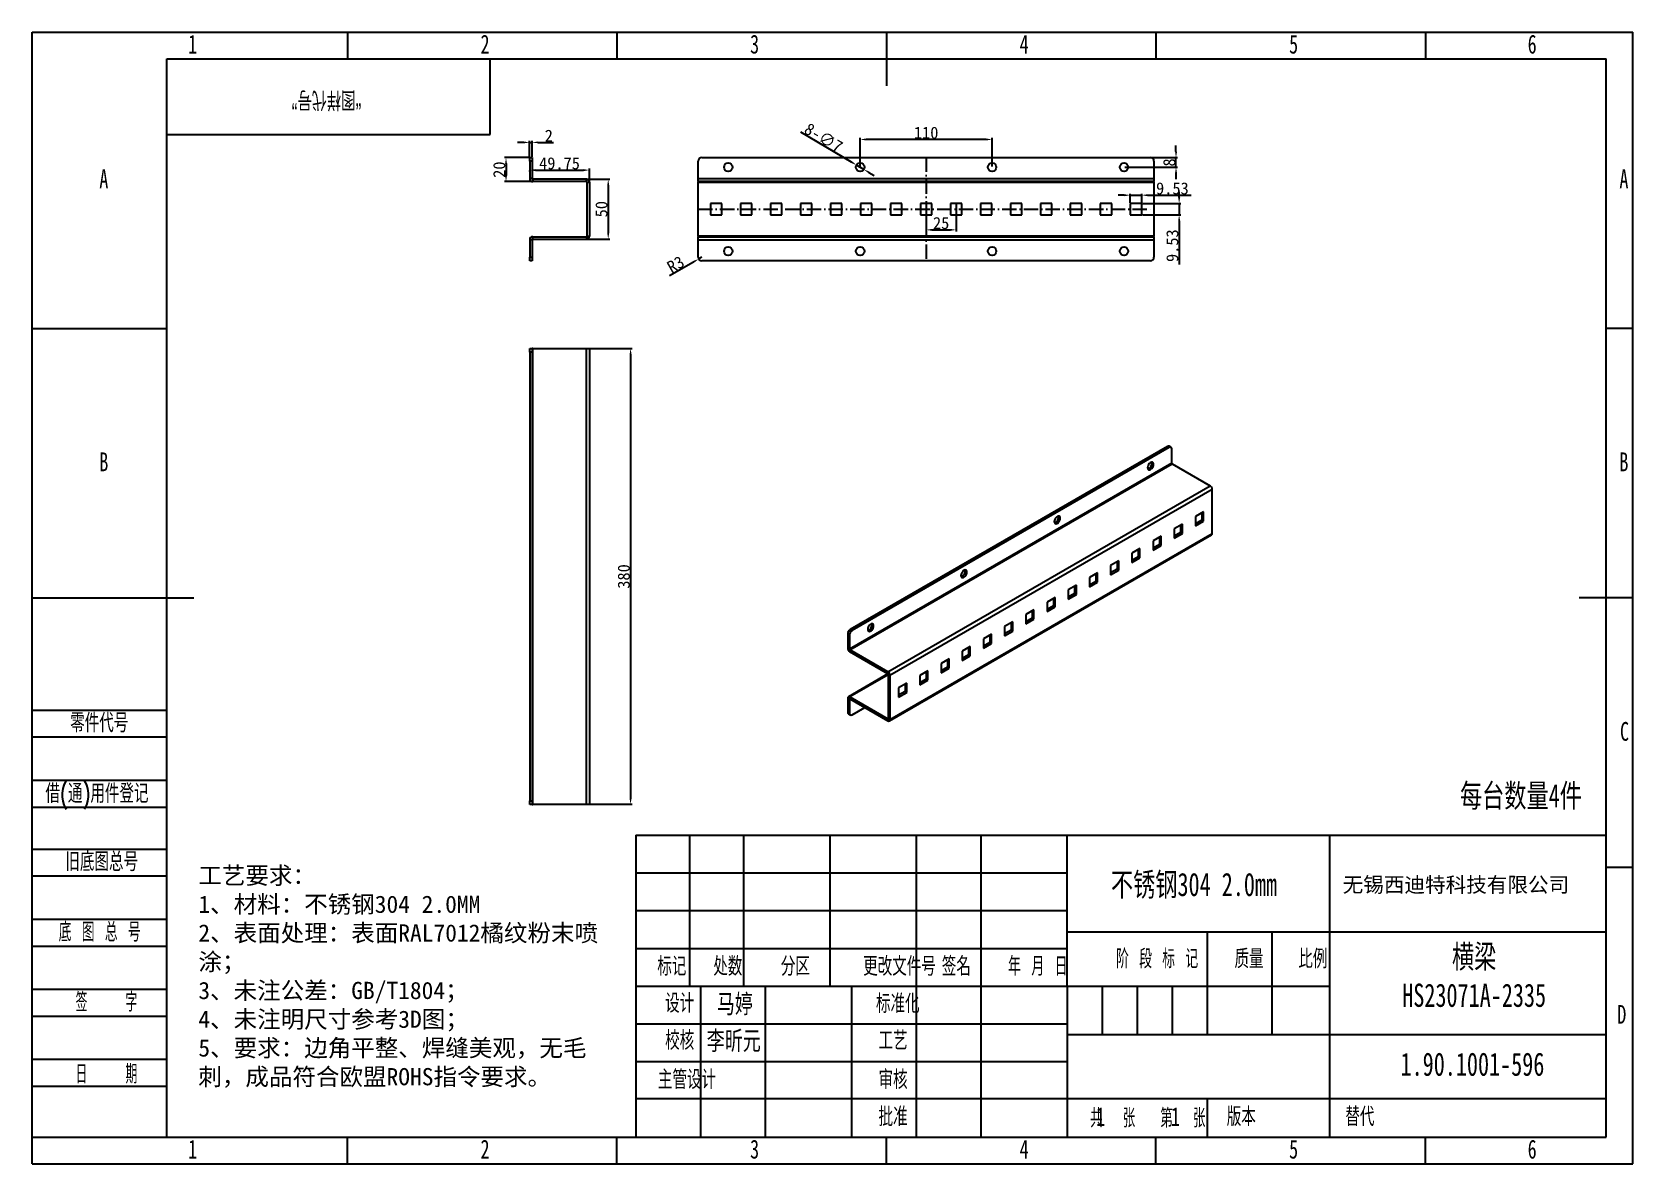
# Model space of a CAD drawing. Header units: millimetres. Extents: x -14348 to 6039, y -1826 to 2921.
# Drawn here: x 1578 to 2913, y -683 to 261 of the extents above; entities that cross this region are included whole.
import ezdxf

# ---------------------------------------------------------------- set-up
doc = ezdxf.new("R2010")
doc.units = ezdxf.units.MM
doc.linetypes.add('ACAD_ISO10W100', pattern=[18, 12, -3, 0, -3])
doc.layers.add('图框', color=7, linetype='Continuous')
doc.layers.add('标注', color=3, linetype='Continuous')
doc.layers.add('文字层', color=3, linetype='Continuous', lineweight=25)
doc.layers.add('粗实线层', color=7, linetype='Continuous', lineweight=25)
doc.styles.add('SLDTEXTSTYLE0', font='TXT', dxfattribs={"width": 0.7, "bigfont": 'bigfont'})
doc.styles.add('SLDTEXTSTYLE1', font='TXT', dxfattribs={"width": 0.6, "bigfont": 'bigfont'})
doc.styles.add('SLDTEXTSTYLE2', font='TXT', dxfattribs={"width": 0.614286, "bigfont": 'bigfont'})
doc.styles.add('SLDTEXTSTYLE3', font='TXT', dxfattribs={"width": 0.62, "bigfont": 'bigfont'})
doc.styles.add('SLDTEXTSTYLE4', font='TXT', dxfattribs={"width": 0.566667, "bigfont": 'bigfont'})
doc.styles.add('SLDTEXTSTYLE5', font='TXT', dxfattribs={"width": 0.7})
doc.dimstyles.new('ISO-25', dxfattribs={"dimtxt": 10, "dimasz": 5, "dimexe": 1.25, "dimexo": 0.625, "dimtad": 1, "dimdsep": 46, "dimtxsty": 'Standard', "dimcen": 2.5, "dimadec": 0, "dimazin": 0, "dimtfac": 1, "dimtmove": 0, "dimatfit": 3, "dimfxl": 1, "dimarcsym": 0})

# ---------------------------------------------------------------- blocks, each defined once
blk = doc.blocks.new('*D156')
at = {"layer": 'Defpoints', "color": 0, "transparency": 16777216}
for p in [(1995.1, 168.8), (1993.1, 156.1), (1995.1, 156.1)]:
    blk.add_point(p, dxfattribs=at)
at = {"layer": '标注', "color": 0, "lineweight": -2, "transparency": 16777216}
for p, q in [((1988.1, 168.8), (1983.1, 168.8)), ((1993.1, 156.8), (1993.1, 170)), ((1993.1, 168.8), (1995.1, 168.8)), ((1995.1, 156.8), (1995.1, 170)), ((2000.1, 168.8), (2013, 168.8))]:
    blk.add_line(p, q, dxfattribs=at)
at = {"layer": '标注', "color": 0, "transparency": 16777216}
for points in [[(1988.1, 169.6), (1988.1, 168), (1993.1, 168.8)], [(2000.1, 169.6), (2000.1, 168), (1995.1, 168.8)]]:
    blk.add_solid(points, dxfattribs=at)
at = {"layer": '标注', "color": 0, "transparency": 16777216, "insert": (2009.1, 174.4), "char_height": 10, "attachment_point": 5}
blk.add_mtext('2', dxfattribs=at)
blk = doc.blocks.new('*D157')
at = {"layer": 'Defpoints', "color": 0, "transparency": 16777216}
for p in [(1994.1, 156.1), (1973.4, 136.1), (1995.6, 136.1)]:
    blk.add_point(p, dxfattribs=at)
at = {"layer": '标注', "color": 0, "lineweight": -2, "transparency": 16777216}
for p, q in [((1993.5, 156.1), (1972.1, 156.1)), ((1973.4, 151.1), (1973.4, 141.1)), ((1995, 136.1), (1972.1, 136.1))]:
    blk.add_line(p, q, dxfattribs=at)
at = {"layer": '标注', "color": 0, "transparency": 16777216}
for points in [[(1972.6, 151.1), (1974.2, 151.1), (1973.4, 156.1)], [(1972.6, 141.1), (1974.2, 141.1), (1973.4, 136.1)]]:
    blk.add_solid(points, dxfattribs=at)
at = {"layer": '标注', "color": 0, "transparency": 16777216, "insert": (1967.8, 146.1), "char_height": 10, "attachment_point": 5, "rotation": 90}
blk.add_mtext('20', dxfattribs=at)
blk = doc.blocks.new('*D158')
at = {"layer": 'Defpoints', "color": 0, "transparency": 16777216}
for p in [(1993.1, 145.9), (2042.9, 145.7), (2042.9, 135.6)]:
    blk.add_point(p, dxfattribs=at)
at = {"layer": '标注', "color": 0, "lineweight": -2, "transparency": 16777216}
for p, q in [((2042.9, 136.3), (2042.9, 146.9)), ((1993.1, 145.3), (1993.1, 144.4)), ((1998.1, 145.7), (2037.9, 145.7))]:
    blk.add_line(p, q, dxfattribs=at)
at = {"layer": '标注', "color": 0, "transparency": 16777216}
for points in [[(1998.1, 146.5), (1998.1, 144.8), (1993.1, 145.7)], [(2037.9, 146.5), (2037.9, 144.8), (2042.9, 145.7)]]:
    blk.add_solid(points, dxfattribs=at)
at = {"layer": '标注', "color": 0, "transparency": 16777216, "insert": (2018, 151.3), "char_height": 10, "attachment_point": 5}
blk.add_mtext('49.75', dxfattribs=at)
blk = doc.blocks.new('*D159')
at = {"layer": 'Defpoints', "color": 0, "transparency": 16777216}
for p in [(2040.4, 138.1), (2040.4, 88.1), (2058.6, 88.1)]:
    blk.add_point(p, dxfattribs=at)
at = {"layer": '标注', "color": 0, "lineweight": -2, "transparency": 16777216}
for p, q in [((2041, 138.1), (2059.9, 138.1)), ((2058.6, 133.1), (2058.6, 93.1)), ((2041, 88.1), (2059.9, 88.1))]:
    blk.add_line(p, q, dxfattribs=at)
at = {"layer": '标注', "color": 0, "transparency": 16777216}
for points in [[(2057.8, 133.1), (2059.4, 133.1), (2058.6, 138.1)], [(2057.8, 93.1), (2059.4, 93.1), (2058.6, 88.1)]]:
    blk.add_solid(points, dxfattribs=at)
at = {"layer": '标注', "color": 0, "transparency": 16777216, "insert": (2053, 113.1), "char_height": 10, "attachment_point": 5, "rotation": 90}
blk.add_mtext('50', dxfattribs=at)
blk = doc.blocks.new('*D160')
at = {"layer": 'Defpoints', "color": 0, "transparency": 16777216}
for p in [(2323.7, 117.9), (2348.7, 117.9), (2348.7, 95.9)]:
    blk.add_point(p, dxfattribs=at)
at = {"layer": '标注', "color": 0, "lineweight": -2, "transparency": 16777216}
for p, q in [((2323.7, 117.3), (2323.7, 94.6)), ((2348.7, 117.3), (2348.7, 94.6)), ((2328.7, 95.9), (2343.7, 95.9))]:
    blk.add_line(p, q, dxfattribs=at)
at = {"layer": '标注', "color": 0, "transparency": 16777216}
for points in [[(2328.7, 96.7), (2328.7, 95), (2323.7, 95.9)], [(2343.7, 96.7), (2343.7, 95), (2348.7, 95.9)]]:
    blk.add_solid(points, dxfattribs=at)
at = {"layer": '标注', "color": 0, "transparency": 16777216, "insert": (2336.2, 101.5), "char_height": 10, "attachment_point": 5}
blk.add_mtext('25', dxfattribs=at)
blk = doc.blocks.new('*D161')
at = {"layer": 'Defpoints', "color": 0, "transparency": 16777216}
for p in [(2503.4, 124.8), (2493.9, 117.9), (2503.4, 117.9)]:
    blk.add_point(p, dxfattribs=at)
at = {"layer": '标注', "color": 0, "lineweight": -2, "transparency": 16777216}
for p, q in [((2488.9, 124.8), (2483.9, 124.8)), ((2493.9, 118.5), (2493.9, 126)), ((2493.9, 124.8), (2503.4, 124.8)), ((2503.4, 118.5), (2503.4, 126)), ((2508.4, 124.8), (2544.7, 124.8))]:
    blk.add_line(p, q, dxfattribs=at)
at = {"layer": '标注', "color": 0, "transparency": 16777216}
for points in [[(2488.9, 125.6), (2488.9, 123.9), (2493.9, 124.8)], [(2508.4, 125.6), (2508.4, 123.9), (2503.4, 124.8)]]:
    blk.add_solid(points, dxfattribs=at)
at = {"layer": '标注', "color": 0, "transparency": 16777216, "insert": (2529, 130.4), "char_height": 10, "attachment_point": 5}
blk.add_mtext('9.53', dxfattribs=at)
blk = doc.blocks.new('*D162')
at = {"layer": 'Defpoints', "color": 0, "transparency": 16777216}
for p in [(2503.4, 117.9), (2503.4, 108.4), (2534.6, 108.4)]:
    blk.add_point(p, dxfattribs=at)
at = {"layer": '标注', "color": 0, "lineweight": -2, "transparency": 16777216}
for p, q in [((2534.6, 122.9), (2534.6, 127.9)), ((2504, 117.9), (2535.9, 117.9)), ((2504, 108.4), (2535.9, 108.4)), ((2534.6, 117.9), (2534.6, 108.4)), ((2534.6, 103.4), (2534.6, 67.1))]:
    blk.add_line(p, q, dxfattribs=at)
at = {"layer": '标注', "color": 0, "transparency": 16777216}
for points in [[(2533.8, 122.9), (2535.5, 122.9), (2534.6, 117.9)], [(2533.8, 103.4), (2535.5, 103.4), (2534.6, 108.4)]]:
    blk.add_solid(points, dxfattribs=at)
at = {"layer": '标注', "color": 0, "transparency": 16777216, "insert": (2529, 82.7), "char_height": 10, "attachment_point": 5, "rotation": 90}
blk.add_mtext('9.53', dxfattribs=at)
blk = doc.blocks.new('*D163')
at = {"layer": 'Defpoints', "color": 0, "transparency": 16777216}
for p in [(2488.7, 156.1), (2488.7, 148.1), (2532, 156.1)]:
    blk.add_point(p, dxfattribs=at)
at = {"layer": '标注', "color": 0, "lineweight": -2, "transparency": 16777216}
for p, q in [((2532, 161.1), (2532, 166.1)), ((2489.3, 156.1), (2533.3, 156.1)), ((2489.3, 148.1), (2533.3, 148.1)), ((2532, 148.1), (2532, 156.1)), ((2532, 143.1), (2532, 138.1))]:
    blk.add_line(p, q, dxfattribs=at)
at = {"layer": '标注', "color": 0, "transparency": 16777216}
for points in [[(2531.2, 161.1), (2532.9, 161.1), (2532, 156.1)], [(2531.2, 143.1), (2532.9, 143.1), (2532, 148.1)]]:
    blk.add_solid(points, dxfattribs=at)
at = {"layer": '标注', "color": 0, "transparency": 16777216, "insert": (2526.4, 152.1), "char_height": 10, "attachment_point": 5, "rotation": 90}
blk.add_mtext('8', dxfattribs=at)
blk = doc.blocks.new('*D164')
at = {"layer": 'Defpoints', "color": 0, "transparency": 16777216}
for p in [(2268.7, 171.2), (2268.7, 148.1), (2378.7, 148.1)]:
    blk.add_point(p, dxfattribs=at)
at = {"layer": '标注', "color": 0, "lineweight": -2, "transparency": 16777216}
for p, q in [((2268.7, 148.8), (2268.7, 172.5)), ((2373.7, 171.2), (2273.7, 171.2)), ((2378.7, 148.8), (2378.7, 172.5))]:
    blk.add_line(p, q, dxfattribs=at)
at = {"layer": '标注', "color": 0, "transparency": 16777216}
for points in [[(2273.7, 172.1), (2273.7, 170.4), (2268.7, 171.2)], [(2373.7, 172.1), (2373.7, 170.4), (2378.7, 171.2)]]:
    blk.add_solid(points, dxfattribs=at)
at = {"layer": '标注', "color": 0, "transparency": 16777216, "insert": (2323.7, 176.8), "char_height": 10, "attachment_point": 5}
blk.add_mtext('110', dxfattribs=at)
blk = doc.blocks.new('*D165')
at = {"layer": 'Defpoints', "color": 0, "transparency": 16777216}
for p in [(2265.6, 149.9), (2271.7, 146.3)]:
    blk.add_point(p, dxfattribs=at)
at = {"layer": '标注', "color": 0, "lineweight": -2, "transparency": 16777216}
for p, q in [((2219, 177.5), (2261.3, 152.5)), ((2271.7, 146.3), (2265.6, 149.9)), ((2276, 143.8), (2280.3, 141.2))]:
    blk.add_line(p, q, dxfattribs=at)
at = {"layer": '标注', "color": 0, "transparency": 16777216}
for points in [[(2261.8, 153.2), (2260.9, 151.7), (2265.6, 149.9)], [(2276.4, 144.5), (2275.5, 143.1), (2271.7, 146.3)]]:
    blk.add_solid(points, dxfattribs=at)
at = {"layer": '标注', "color": 0, "transparency": 16777216, "insert": (2238.2, 172.7), "char_height": 10, "attachment_point": 5, "rotation": 329.3339}
blk.add_mtext('8-∅7', dxfattribs=at)
blk = doc.blocks.new('*D166')
at = {"layer": 'Defpoints', "color": 0, "transparency": 16777216}
for p in [(2134.1, 71.6), (2136.7, 73.1)]:
    blk.add_point(p, dxfattribs=at)
at = {"layer": '标注', "color": 0, "lineweight": -2, "transparency": 16777216}
for p, q in [((2109.8, 57.8), (2129.7, 69.1)), ((2136.7, 73.1), (2134.1, 71.6))]:
    blk.add_line(p, q, dxfattribs=at)
at = {"layer": '标注', "color": 0, "transparency": 16777216}
blk.add_solid([(2129.3, 69.9), (2130.1, 68.4), (2134.1, 71.6)], dxfattribs=at)
at = {"layer": '标注', "color": 0, "transparency": 16777216, "insert": (2114.8, 67.1), "char_height": 10, "attachment_point": 5, "rotation": 29.8106}
blk.add_mtext('R3', dxfattribs=at)
blk = doc.blocks.new('*D167')
at = {"layer": 'Defpoints', "color": 0, "transparency": 16777216}
for p in [(2018, -3.1), (2018, -383.1), (2077.2, -383.1)]:
    blk.add_point(p, dxfattribs=at)
at = {"layer": '标注', "color": 0, "lineweight": -2, "transparency": 16777216}
for p, q in [((2018.6, -3.1), (2078.5, -3.1)), ((2077.2, -8.1), (2077.2, -378.1)), ((2018.6, -383.1), (2078.5, -383.1))]:
    blk.add_line(p, q, dxfattribs=at)
at = {"layer": '标注', "color": 0, "transparency": 16777216}
for points in [[(2076.4, -8.1), (2078.1, -8.1), (2077.2, -3.1)], [(2076.4, -378.1), (2078.1, -378.1), (2077.2, -383.1)]]:
    blk.add_solid(points, dxfattribs=at)
at = {"layer": '标注', "color": 0, "transparency": 16777216, "insert": (2071.6, -193.1), "char_height": 10, "attachment_point": 5, "rotation": 90}
blk.add_mtext('380', dxfattribs=at)

msp = doc.modelspace()

# ---------------------------------------------------------------- linework, layer by layer
at = {"color": 7, "linetype": 'Continuous', "lineweight": 25}
for p, q in [((1993.123, 156.125), (1995.123, 156.125)), ((1993.123, 153.125), (1993.123, 156.125)), ((1993.123, 153.125), (1993.123, 138.625)), ((1995.123, 153.125), (1993.123, 153.125)), ((1995.123, 156.125), (1995.123, 153.125)), ((1995.123, 153.125), (1995.123, 138.625)), ((2133.659, 138.625), (2133.659, 153.125)), ((2136.659, 156.125), (2510.659, 156.125)), ((2513.659, 153.125), (2513.659, 138.625)), ((1995.123, 138.625), (1993.123, 138.625)), ((1995.623, 138.125), (1995.623, 136.125)), ((2040.373, 138.125), (1995.623, 138.125)), ((2040.373, 136.125), (1995.623, 136.125)), ((2040.373, 136.125), (2040.373, 138.125)), ((2040.873, 135.625), (2042.873, 135.625)), ((2040.873, 135.625), (2040.873, 90.625)), ((2042.873, 135.625), (2042.873, 90.625)), ((2133.659, 138.625), (2513.659, 138.625)), ((2133.659, 136.125), (2133.659, 138.625)), ((2513.659, 136.125), (2133.659, 136.125)), ((2133.659, 136.125), (2133.659, 135.625)), ((2133.659, 135.625), (2513.659, 135.625)), ((2133.659, 90.625), (2133.659, 135.625)), ((2513.659, 138.625), (2513.659, 136.125)), ((2513.659, 135.625), (2513.659, 136.125)), ((2513.659, 135.625), (2513.659, 90.625)), ((2153.424, 117.89), (2143.894, 117.89)), ((2143.894, 117.89), (2143.894, 108.36)), ((2143.894, 108.36), (2153.424, 108.36)), ((2153.424, 108.36), (2153.424, 117.89)), ((2178.424, 117.89), (2168.894, 117.89)), ((2168.894, 117.89), (2168.894, 108.36)), ((2168.894, 108.36), (2178.424, 108.36)), ((2178.424, 108.36), (2178.424, 117.89)), ((2203.424, 117.89), (2193.894, 117.89)), ((2193.894, 117.89), (2193.894, 108.36)), ((2193.894, 108.36), (2203.424, 108.36)), ((2203.424, 108.36), (2203.424, 117.89)), ((2228.424, 117.89), (2218.894, 117.89)), ((2218.894, 117.89), (2218.894, 108.36)), ((2218.894, 108.36), (2228.424, 108.36)), ((2228.424, 108.36), (2228.424, 117.89)), ((2253.424, 117.89), (2243.894, 117.89)), ((2243.894, 117.89), (2243.894, 108.36)), ((2243.894, 108.36), (2253.424, 108.36)), ((2253.424, 108.36), (2253.424, 117.89)), ((2278.424, 117.89), (2268.894, 117.89)), ((2268.894, 117.89), (2268.894, 108.36)), ((2268.894, 108.36), (2278.424, 108.36)), ((2278.424, 108.36), (2278.424, 117.89)), ((2303.424, 117.89), (2293.894, 117.89)), ((2293.894, 117.89), (2293.894, 108.36)), ((2293.894, 108.36), (2303.424, 108.36)), ((2303.424, 108.36), (2303.424, 117.89)), ((2328.424, 117.89), (2318.894, 117.89)), ((2318.894, 117.89), (2318.894, 108.36)), ((2318.894, 108.36), (2328.424, 108.36)), ((2328.424, 108.36), (2328.424, 117.89)), ((2353.424, 117.89), (2343.894, 117.89)), ((2343.894, 117.89), (2343.894, 108.36)), ((2343.894, 108.36), (2353.424, 108.36)), ((2353.424, 108.36), (2353.424, 117.89)), ((2378.424, 117.89), (2368.894, 117.89)), ((2368.894, 117.89), (2368.894, 108.36)), ((2368.894, 108.36), (2378.424, 108.36)), ((2378.424, 108.36), (2378.424, 117.89)), ((2403.424, 117.89), (2393.894, 117.89)), ((2393.894, 117.89), (2393.894, 108.36)), ((2393.894, 108.36), (2403.424, 108.36)), ((2403.424, 108.36), (2403.424, 117.89)), ((2428.424, 117.89), (2418.894, 117.89)), ((2418.894, 117.89), (2418.894, 108.36)), ((2418.894, 108.36), (2428.424, 108.36)), ((2428.424, 108.36), (2428.424, 117.89)), ((2453.424, 117.89), (2443.894, 117.89)), ((2443.894, 117.89), (2443.894, 108.36)), ((2443.894, 108.36), (2453.424, 108.36)), ((2453.424, 108.36), (2453.424, 117.89)), ((2478.424, 117.89), (2468.894, 117.89)), ((2468.894, 117.89), (2468.894, 108.36)), ((2468.894, 108.36), (2478.424, 108.36)), ((2478.424, 108.36), (2478.424, 117.89)), ((2503.424, 117.89), (2493.894, 117.89)), ((2493.894, 117.89), (2493.894, 108.36)), ((2493.894, 108.36), (2503.424, 108.36)), ((2503.424, 108.36), (2503.424, 117.89)), ((1995.123, 87.625), (1993.123, 87.625)), ((1993.123, 87.625), (1993.123, 73.125)), ((1995.123, 87.625), (1995.123, 73.125)), ((1995.623, 90.125), (2040.373, 90.125)), ((1995.623, 88.125), (1995.623, 90.125)), ((1995.623, 88.125), (2040.373, 88.125)), ((2040.373, 90.125), (2040.373, 88.125)), ((2040.873, 90.625), (2042.873, 90.625)), ((2133.659, 90.625), (2133.659, 90.125)), ((2513.659, 90.625), (2133.659, 90.625)), ((2133.659, 90.125), (2513.659, 90.125)), ((2133.659, 87.625), (2133.659, 90.125)), ((2133.659, 87.625), (2513.659, 87.625)), ((2133.659, 73.125), (2133.659, 87.625)), ((2513.659, 90.125), (2513.659, 90.625)), ((2513.659, 90.125), (2513.659, 87.625)), ((2513.659, 87.625), (2513.659, 73.125)), ((1993.123, 73.125), (1995.123, 73.125)), ((1993.123, 70.125), (1993.123, 73.125)), ((1995.123, 70.125), (1993.123, 70.125)), ((1995.123, 73.125), (1995.123, 70.125)), ((2510.659, 70.125), (2136.659, 70.125)), ((1993.123, -3.141), (1995.123, -3.141)), ((1993.123, -6.141), (1993.123, -3.141)), ((1995.123, -6.141), (1993.123, -6.141)), ((1993.123, -6.141), (1993.123, -380.141)), ((1995.123, -3.141), (1995.123, -6.141)), ((1995.623, -3.141), (1995.123, -3.141)), ((1995.123, -6.141), (1995.123, -380.141)), ((1995.623, -383.141), (1995.623, -3.141)), ((1995.623, -3.141), (2040.373, -3.141)), ((2040.373, -383.141), (2040.373, -3.141)), ((2040.373, -3.141), (2042.873, -3.141)), ((2042.873, -3.141), (2042.873, -383.141)), ((2524.915, -84.724), (2260.457, -237.392)), ((2526.329, -85.541), (2261.871, -238.209)), ((2526.329, -85.541), (2524.915, -84.724)), ((2527.829, -85.392), (2526.415, -84.576)), ((2528.45, -98.605), (2528.45, -86.766)), ((2528.45, -98.605), (2259.75, -253.723)), ((2260.103, -254.335), (2528.804, -99.218)), ((2528.804, -99.218), (2560.447, -117.485)), ((2291.746, -272.602), (2560.447, -117.485)), ((2562.215, -120.547), (2293.514, -275.664)), ((2562.215, -157.291), (2562.215, -120.547)), ((2554.978, -139.206), (2548.239, -143.096)), ((2548.239, -143.096), (2548.239, -150.878)), ((2553.563, -146.171), (2548.239, -149.245)), ((2553.563, -140.023), (2553.563, -146.171)), ((2553.563, -146.171), (2554.978, -146.988)), ((2554.978, -146.988), (2554.978, -139.206)), ((2292.996, -313.553), (2561.697, -158.436)), ((2293.514, -312.409), (2562.215, -157.291)), ((2519.622, -159.616), (2512.883, -163.507)), ((2519.622, -167.398), (2519.622, -159.616)), ((2537.3, -149.411), (2530.561, -153.301)), ((2530.561, -153.301), (2530.561, -161.083)), ((2535.886, -156.376), (2530.561, -159.45)), ((2530.561, -161.083), (2537.3, -157.193)), ((2535.886, -150.228), (2535.886, -156.376)), ((2535.886, -156.376), (2537.3, -157.193)), ((2537.3, -157.193), (2537.3, -149.411)), ((2548.239, -150.878), (2554.978, -146.988)), ((2501.945, -169.821), (2495.206, -173.712)), ((2500.53, -170.638), (2500.53, -176.787)), ((2501.945, -177.603), (2501.945, -169.821)), ((2512.883, -163.507), (2512.883, -171.288)), ((2518.208, -166.582), (2512.883, -169.655)), ((2512.883, -171.288), (2519.622, -167.398)), ((2518.208, -160.433), (2518.208, -166.582)), ((2518.208, -166.582), (2519.622, -167.398)), ((2484.267, -180.027), (2477.528, -183.917)), ((2477.528, -183.917), (2477.528, -191.698)), ((2482.853, -180.843), (2482.853, -186.992)), ((2484.267, -187.808), (2484.267, -180.027)), ((2495.206, -173.712), (2495.206, -181.493)), ((2500.53, -176.787), (2495.206, -179.86)), ((2495.206, -181.493), (2501.945, -177.603)), ((2500.53, -176.787), (2501.945, -177.603)), ((2466.589, -190.232), (2459.85, -194.122)), ((2459.85, -194.122), (2459.85, -201.903)), ((2465.175, -197.197), (2459.85, -200.271)), ((2459.85, -201.903), (2466.589, -198.013)), ((2465.175, -191.048), (2465.175, -197.197)), ((2465.175, -197.197), (2466.589, -198.013)), ((2466.589, -198.013), (2466.589, -190.232)), ((2482.853, -186.992), (2477.528, -190.066)), ((2477.528, -191.698), (2484.267, -187.808)), ((2482.853, -186.992), (2484.267, -187.808)), ((2431.234, -210.642), (2424.495, -214.532)), ((2429.82, -211.458), (2429.82, -217.607)), ((2431.234, -218.423), (2431.234, -210.642)), ((2448.912, -200.437), (2442.173, -204.327)), ((2442.173, -204.327), (2442.173, -212.109)), ((2447.497, -207.402), (2442.173, -210.476)), ((2442.173, -212.109), (2448.912, -208.218)), ((2447.497, -201.253), (2447.497, -207.402)), ((2447.497, -207.402), (2448.912, -208.218)), ((2448.912, -208.218), (2448.912, -200.437)), ((2413.556, -220.847), (2406.817, -224.737)), ((2406.817, -224.737), (2406.817, -232.519)), ((2412.142, -221.663), (2412.142, -227.812)), ((2413.556, -228.629), (2413.556, -220.847)), ((2424.495, -214.532), (2424.495, -222.314)), ((2429.82, -217.607), (2424.495, -220.681)), ((2424.495, -222.314), (2431.234, -218.423)), ((2429.82, -217.607), (2431.234, -218.423)), ((2260.457, -237.392), (2261.871, -238.209)), ((2395.878, -231.052), (2389.14, -234.942)), ((2389.14, -234.942), (2389.14, -242.724)), ((2394.464, -238.017), (2389.14, -241.091)), ((2389.14, -242.724), (2395.878, -238.834)), ((2394.464, -231.868), (2394.464, -238.017)), ((2394.464, -238.017), (2395.878, -238.834)), ((2395.878, -238.834), (2395.878, -231.052)), ((2412.142, -227.812), (2406.817, -230.886)), ((2406.817, -232.519), (2413.556, -228.629)), ((2412.142, -227.812), (2413.556, -228.629)), ((2259.75, -241.883), (2258.336, -241.067)), ((2258.336, -241.067), (2258.336, -252.907)), ((2259.75, -253.723), (2258.336, -252.907)), ((2259.75, -241.883), (2259.75, -253.723)), ((2360.523, -251.462), (2353.784, -255.352)), ((2359.109, -252.279), (2359.109, -258.427)), ((2360.523, -259.244), (2360.523, -251.462)), ((2378.201, -241.257), (2371.462, -245.147)), ((2371.462, -245.147), (2371.462, -252.929)), ((2376.787, -248.222), (2371.462, -251.296)), ((2371.462, -252.929), (2378.201, -249.039)), ((2376.787, -242.074), (2376.787, -248.222)), ((2376.787, -248.222), (2378.201, -249.039)), ((2378.201, -249.039), (2378.201, -241.257)), ((2260.103, -254.335), (2260.103, -255.968)), ((2291.746, -272.602), (2260.103, -254.335)), ((2291.746, -274.236), (2260.103, -255.968)), ((2342.845, -261.667), (2336.107, -265.558)), ((2336.107, -265.558), (2336.107, -273.339)), ((2341.431, -262.484), (2341.431, -268.633)), ((2342.845, -269.449), (2342.845, -261.667)), ((2353.784, -255.352), (2353.784, -263.134)), ((2359.109, -258.427), (2353.784, -261.501)), ((2353.784, -263.134), (2360.523, -259.244)), ((2359.109, -258.427), (2360.523, -259.244)), ((2291.878, -274.341), (2258.853, -293.406)), ((2292.1, -275.058), (2260.103, -293.529)), ((2291.746, -274.236), (2291.746, -272.602)), ((2292.1, -274.848), (2293.514, -275.664)), ((2292.1, -274.848), (2292.1, -311.592)), ((2293.514, -275.664), (2293.514, -312.409)), ((2325.168, -271.872), (2318.429, -275.763)), ((2318.429, -275.763), (2318.429, -283.544)), ((2323.754, -278.838), (2318.429, -281.911)), ((2318.429, -283.544), (2325.168, -279.654)), ((2323.754, -272.689), (2323.754, -278.838)), ((2323.754, -278.838), (2325.168, -279.654)), ((2325.168, -279.654), (2325.168, -271.872)), ((2341.431, -268.633), (2336.107, -271.706)), ((2336.107, -273.339), (2342.845, -269.449)), ((2341.431, -268.633), (2342.845, -269.449)), ((2260.103, -293.529), (2291.746, -311.796)), ((2260.103, -295.162), (2260.103, -293.529)), ((2307.49, -282.078), (2300.751, -285.968)), ((2300.751, -285.968), (2300.751, -293.749)), ((2306.076, -289.043), (2300.751, -292.117)), ((2300.751, -293.749), (2307.49, -289.859)), ((2306.076, -282.894), (2306.076, -289.043)), ((2306.076, -289.043), (2307.49, -289.859)), ((2307.49, -289.859), (2307.49, -282.078)), ((2259.75, -295.367), (2258.336, -294.55)), ((2258.336, -294.55), (2258.336, -306.39)), ((2258.336, -306.39), (2259.75, -307.206)), ((2259.75, -295.367), (2260.103, -295.162)), ((2259.75, -295.367), (2259.75, -307.206)), ((2260.103, -295.162), (2291.746, -313.43)), ((2261.871, -308.431), (2272.48, -302.307)), ((2258.957, -307.764), (2260.371, -308.58)), ((2292.1, -311.592), (2291.746, -311.796)), ((2291.746, -311.796), (2291.746, -313.43)), ((2292.1, -311.592), (2293.514, -312.409)), ((1993.123, -380.141), (1995.123, -380.141)), ((1993.123, -383.141), (1993.123, -380.141)), ((1995.123, -383.141), (1993.123, -383.141)), ((1995.123, -380.141), (1995.123, -383.141)), ((1995.123, -383.141), (1995.623, -383.141)), ((2040.373, -383.141), (1995.623, -383.141)), ((2042.873, -383.141), (2040.373, -383.141))]:
    msp.add_line(p, q, dxfattribs=at)
at = {"color": 7, "linetype": 'Continuous', "lineweight": 25, "flags": 128}
for points in [[(2513.248, -99.625), (2513.147, -98.877), (2512.855, -98.306), (2512.393, -97.958), (2511.801, -97.86), (2511.125, -98.021), (2510.421, -98.428), (2509.745, -99.047), (2509.152, -99.829), (2508.691, -100.71), (2508.398, -101.619), (2508.298, -102.482), (2508.398, -103.229), (2508.691, -103.8), (2509.152, -104.149), (2509.745, -104.247), (2510.421, -104.086), (2511.125, -103.679), (2511.801, -103.06), (2512.393, -102.278), (2512.855, -101.397), (2513.147, -100.488), (2513.248, -99.625)], [(2435.466, -144.527), (2435.366, -143.78), (2435.073, -143.209), (2434.612, -142.86), (2434.019, -142.763), (2433.343, -142.924), (2432.639, -143.33), (2431.963, -143.95), (2431.37, -144.732), (2430.909, -145.613), (2430.616, -146.522), (2430.516, -147.385), (2430.616, -148.132), (2430.909, -148.703), (2431.37, -149.051), (2431.963, -149.149), (2432.639, -148.988), (2433.343, -148.581), (2434.019, -147.962), (2434.612, -147.18), (2435.073, -146.299), (2435.366, -145.39), (2435.466, -144.527)], [(2357.684, -189.43), (2357.584, -188.682), (2357.291, -188.111), (2356.83, -187.763), (2356.237, -187.665), (2355.561, -187.826), (2354.857, -188.233), (2354.181, -188.852), (2353.589, -189.634), (2353.127, -190.515), (2352.835, -191.424), (2352.734, -192.287), (2352.835, -193.034), (2353.127, -193.605), (2353.589, -193.954), (2354.181, -194.051), (2354.857, -193.89), (2355.561, -193.484), (2356.237, -192.864), (2356.83, -192.083), (2357.291, -191.201), (2357.584, -190.293), (2357.684, -189.43)], [(2279.902, -234.332), (2279.802, -233.585), (2279.51, -233.014), (2279.048, -232.665), (2278.456, -232.568), (2277.78, -232.729), (2277.075, -233.135), (2276.399, -233.755), (2275.807, -234.536), (2275.346, -235.418), (2275.053, -236.326), (2274.953, -237.189), (2275.053, -237.937), (2275.346, -238.508), (2275.807, -238.856), (2276.399, -238.954), (2277.075, -238.793), (2277.78, -238.386), (2278.456, -237.767), (2279.048, -236.985), (2279.51, -236.104), (2279.802, -235.195), (2279.902, -234.332)]]:
    msp.add_lwpolyline(points, dxfattribs=at)
at = {"color": 7, "linetype": 'Continuous', "lineweight": 25}
for centre in [(2158.659, 148.125), (2268.659, 148.125), (2378.659, 148.125), (2488.659, 148.125), (2158.659, 78.125), (2268.659, 78.125), (2378.659, 78.125), (2488.659, 78.125)]:
    msp.add_circle(centre, 3.5, dxfattribs=at)
for centre, radius, start, end in [((2136.659, 153.125), 3, 90, 180), ((2510.659, 153.125), 3, 0, 90), ((1995.623, 138.625), 2.5, 180, 270), ((1995.623, 138.625), 0.5, 180, 270), ((2040.373, 135.625), 2.5, 0, 90), ((2040.373, 135.625), 0.5, 0, 90), ((1995.623, 87.625), 2.5, 90, 180), ((1995.623, 87.625), 0.5, 90, 180), ((2040.373, 90.625), 0.5, 270, 0), ((2040.373, 90.625), 2.5, 270, 0), ((2136.659, 73.125), 3, 180, 270), ((2510.659, 73.125), 3, 270, 0), ((2525.794, -85.951), 1.509, 65.692881, 125.617577), ((2527.157, -86.556), 1.31, 350.785963, 129.203285), ((2507.19, -98.985), 4.612, 286.042745, 13.962632), ((2529.218, -98.571), 0.768, 182.605478, 237.394522), ((2558.377, -120.721), 3.842, 2.605478, 57.394522), ((2429.409, -143.888), 4.612, 286.042745, 13.962632), ((2561.026, -157.443), 1.199, 304.056351, 7.25583), ((2351.627, -188.79), 4.612, 286.042745, 13.962632), ((2262.941, -241.276), 4.61, 122.605478, 177.394522), ((2264.355, -242.093), 4.61, 122.605478, 177.394522), ((2273.845, -233.693), 4.612, 286.042745, 13.962632), ((2262.174, -252.732), 3.842, 182.605478, 237.394522), ((2260.517, -253.688), 0.768, 182.605478, 237.394522), ((2289.676, -275.839), 3.842, 2.605478, 57.394522), ((2291.332, -274.883), 0.768, 2.605478, 57.394522), ((2259.413, -294.375), 1.092, 50.796715, 189.214037), ((2259.806, -306.552), 1.479, 173.701152, 234.986667), ((2259.965, -295.332), 0.218, 50.796715, 189.214037), ((2261.043, -307.416), 1.31, 170.785963, 309.203285), ((2291.884, -311.627), 0.218, 230.796715, 9.214037), ((2292.436, -312.583), 1.092, 230.796715, 9.214037)]:
    msp.add_arc(centre, radius, start, end, dxfattribs=at)
at = {"layer": '图框'}
for p, q in [((1578.19, -682.988), (1578.19, 260.832)), ((1578.19, 260.832), (2913.022, 260.832)), ((1841.112, 260.832), (1841.112, 238.36)), ((2065.831, 260.832), (2065.831, 238.36)), ((2515.269, 260.832), (2515.269, 238.36)), ((2739.988, 260.832), (2739.988, 238.36)), ((2913.022, -682.988), (2913.022, 260.832)), ((1578.19, 13.641), (1690.55, 13.641)), ((2913.022, 13.641), (2890.55, 13.641)), ((1578.19, -304.469), (1690.55, -304.469)), ((1578.19, -326.941), (1690.55, -326.941)), ((1578.19, -362.896), (1690.55, -362.896)), ((1578.19, -385.368), (1690.55, -385.368)), ((1578.19, -420.381), (1690.55, -420.381)), ((2081.561, -440.292), (2441.112, -440.292)), ((2913.022, -435.797), (2890.55, -435.797)), ((1578.19, -442.853), (1690.55, -442.853)), ((1578.19, -478.808), (1690.55, -478.808)), ((2081.561, -471.752), (2441.112, -471.752)), ((1578.19, -501.28), (1690.55, -501.28)), ((1578.19, -537.235), (1690.55, -537.235)), ((2470.325, -534.674), (2470.325, -575.123)), ((2499.538, -534.674), (2499.538, -575.123)), ((2528.752, -534.674), (2528.752, -575.123)), ((1578.19, -559.707), (1690.55, -559.707)), ((1578.19, -595.662), (1690.55, -595.662)), ((1578.19, -618.134), (1690.55, -618.134)), ((1578.19, -660.516), (1690.55, -660.516)), ((1841.112, -682.988), (1841.112, -660.516)), ((2065.831, -682.988), (2065.831, -660.516)), ((2515.269, -682.988), (2515.269, -660.516)), ((2739.988, -682.988), (2739.988, -660.516)), ((1578.19, -682.988), (2913.022, -682.988))]:
    msp.add_line(p, q, dxfattribs=at)
at = {"layer": '图框', "lineweight": 25}
for p, q in [((2290.55, 260.832), (2290.55, 215.888)), ((1578.19, -211.078), (1713.022, -211.078)), ((2913.022, -211.078), (2868.078, -211.078)), ((2081.561, -408.831), (2081.561, -660.516)), ((2081.561, -408.831), (2890.55, -408.831)), ((2126.505, -408.831), (2126.505, -534.674)), ((2171.449, -408.831), (2171.449, -534.674)), ((2243.359, -408.831), (2243.359, -534.674)), ((2315.269, -408.831), (2315.269, -660.516)), ((2369.201, -408.831), (2369.201, -660.516)), ((2440.968, -408.597), (2441.133, -660.516)), ((2659.952, -408.831), (2659.952, -660.516)), ((2441.021, -489.495), (2890.459, -489.495)), ((2557.966, -489.419), (2557.966, -574.813)), ((2611.898, -489.73), (2611.898, -575.123)), ((2081.561, -503.213), (2441.112, -503.213)), ((2081.561, -534.674), (2441.112, -534.674)), ((2135.494, -534.674), (2135.494, -660.516)), ((2189.426, -534.674), (2189.426, -660.516)), ((2261.336, -534.674), (2261.336, -660.516)), ((2441.18, -534.674), (2659.952, -534.674)), ((2081.561, -566.134), (2441.112, -566.134)), ((2441.112, -575.123), (2890.55, -575.123)), ((2081.561, -597.595), (2441.112, -597.595)), ((2081.561, -628.309), (2441.112, -628.309)), ((2441.112, -628.309), (2890.55, -628.309)), ((2557.966, -628.309), (2557.966, -660.516)), ((1690.55, -660.516), (2890.55, -660.516)), ((2290.55, -682.988), (2290.55, -660.516))]:
    msp.add_line(p, q, dxfattribs=at)
at = {"layer": '图框', "linetype": 'Continuous', "lineweight": 25}
for p, q in [((1690.55, -660.516), (1690.55, 238.36)), ((1690.55, 238.36), (2890.55, 238.36)), ((2890.55, -660.516), (2890.55, 238.36))]:
    msp.add_line(p, q, dxfattribs=at)
at = {"layer": '标注', "color": 1, "linetype": 'ACAD_ISO10W100'}
for p, q in [((2323.659, 156.125), (2323.659, 70.125)), ((2133.659, 113.125), (2513.659, 113.125))]:
    msp.add_line(p, q, dxfattribs=at)
at = {"layer": '粗实线层'}
for p, q in [((1960.213, 175.439), (1960.213, 238.36)), ((1690.55, 175.439), (1960.213, 175.439))]:
    msp.add_line(p, q, dxfattribs=at)

# ---------------------------------------------------------------- texts
at = {"layer": '图框'}
for s, insert, char_height, attachment_point, style in [('1', (1712.098, 258.612), 15.73, 2, 'SLDTEXTSTYLE5'), ('2', (1955.918, 258.612), 15.73, 2, 'SLDTEXTSTYLE5'), ('3', (2180.637, 258.612), 15.73, 2, 'SLDTEXTSTYLE5'), ('4', (2405.356, 258.612), 15.73, 2, 'SLDTEXTSTYLE5'), ('5', (2630.075, 258.612), 15.73, 2, 'SLDTEXTSTYLE5'), ('6', (2828.963, 258.612), 15.73, 2, 'SLDTEXTSTYLE5'), ('A', (1638.057, 146.252), 15.73, 2, 'SLDTEXTSTYLE5'), ('A', (2905.472, 146.252), 15.73, 2, 'SLDTEXTSTYLE5'), ('B', (1638.057, -89.703), 15.73, 2, 'SLDTEXTSTYLE5'), ('B', (2905.472, -89.703), 15.73, 2, 'SLDTEXTSTYLE5'), ('零件代号', (1610.027, -307.352), 15.7303, 1, 'SLDTEXTSTYLE0'), ('C', (2905.953, -314.422), 15.73, 2, 'SLDTEXTSTYLE5'), ('借(通)用件登记', (1589.409, -366.258), 15.7303, 1, 'SLDTEXTSTYLE0'), ('旧底图总号', (1606.029, -423.106), 15.7303, 1, 'SLDTEXTSTYLE0'), ('{\\fSimSun|b0|i0|c134|p2;不锈钢304 2.0mm}', (2547.017, -440.219), 19.37025, 2, 'SLDTEXTSTYLE0'), ('底 图 总 号', (1600.425, -481.795), 15.7303, 1, 'SLDTEXTSTYLE2'), ('阶 段 标 记', (2516.274, -504.088), 15.7303, 2, 'SLDTEXTSTYLE2'), ('质量', (2592.896, -504.088), 15.7303, 2, 'SLDTEXTSTYLE0'), ('比例', (2646.142, -504.088), 15.7303, 2, 'SLDTEXTSTYLE0'), ('标记', (2111.661, -510.327), 15.7303, 2, 'SLDTEXTSTYLE0'), ('处数', (2158.357, -510.327), 15.7303, 2, 'SLDTEXTSTYLE0'), ('分区', (2214.633, -510.327), 15.7303, 2, 'SLDTEXTSTYLE0'), ('更改文件号', (2301.501, -510.327), 15.7303, 2, 'SLDTEXTSTYLE0'), ('签名', (2348.871, -510.327), 15.7303, 2, 'SLDTEXTSTYLE0'), ('年 月 日', (2416.792, -510.327), 15.7303, 2, 'SLDTEXTSTYLE3'), ('签    字', (1640.256, -540.231), 15.7303, 2, 'SLDTEXTSTYLE4'), ('设计', (2118.177, -541.154), 15.7303, 2, 'SLDTEXTSTYLE0'), ('{\\fSimSun|b0|i0|c134|p2;马婷}', (2164.213, -541.547), 15.73034, 2, 'SLDTEXTSTYLE0'), ('标准化', (2300.047, -541.453), 15.7303, 2, 'SLDTEXTSTYLE0'), ('D', (2903.717, -550.377), 15.73, 2, 'SLDTEXTSTYLE5'), ('校核', (2118.177, -572.072), 15.7303, 2, 'SLDTEXTSTYLE0'), ('工艺', (2296.104, -572.235), 15.7303, 2, 'SLDTEXTSTYLE0'), ('日    期', (1640.256, -600.231), 15.7303, 2, 'SLDTEXTSTYLE4'), ('主管设计', (2124.285, -604.789), 15.7303, 2, 'SLDTEXTSTYLE0'), ('审核', (2296.104, -604.789), 15.7303, 2, 'SLDTEXTSTYLE0'), ('批准', (2296.114, -635.694), 15.7303, 2, 'SLDTEXTSTYLE0'), ('共  张', (2479.229, -636.868), 15.7303, 2, 'SLDTEXTSTYLE1'), ('1', (2465.348, -635.656), 15.73, 1, 'SLDTEXTSTYLE5'), ('第  张', (2537.78, -636.868), 15.7303, 2, 'SLDTEXTSTYLE1'), ('1', (2527.831, -635.656), 15.73, 1, 'SLDTEXTSTYLE5'), ('版本', (2586.455, -635.656), 15.7303, 2, 'SLDTEXTSTYLE0'), ('替代', (2673.204, -635.656), 15.7303, 1, 'SLDTEXTSTYLE0'), ('1', (1712.098, -662.736), 15.73, 2, 'SLDTEXTSTYLE5'), ('2', (1955.918, -662.736), 15.73, 2, 'SLDTEXTSTYLE5'), ('3', (2180.637, -662.736), 15.73, 2, 'SLDTEXTSTYLE5'), ('4', (2405.356, -662.736), 15.73, 2, 'SLDTEXTSTYLE5'), ('5', (2630.075, -662.736), 15.73, 2, 'SLDTEXTSTYLE5'), ('6', (2828.963, -662.736), 15.73, 2, 'SLDTEXTSTYLE5')]:
    msp.add_mtext(s, dxfattribs=dict(at, insert=insert, char_height=char_height, attachment_point=attachment_point, style=style))
at = {"layer": '图框', "insert": (1823.745, 196.359), "char_height": 15.7303, "attachment_point": 2, "rotation": 180, "style": 'SLDTEXTSTYLE0'}
msp.add_mtext('“图样代号”', dxfattribs=at)
at = {"layer": '图框', "attachment_point": 2, "style": 'SLDTEXTSTYLE0'}
for s, insert, char_height, width in [('{\\fSimSun|b0|i0|c134|p2;每台数量4件}', (2819.58, -366.179), 19.37025, 125.06256), ('{\\fSimSun|b0|i0|c134|p2;横梁\\PHS23071A-2335}', (2780.607, -500.319), 19.37025, 125.06256), ('{\\fSimSun|b0|i0|c134|p2;李昕元}', (2163.29, -572.281), 15.73034, 60.7158), ('{\\fSimSun|b0|i0|c134|p2;1.90.1001-596}', (2779.181, -590.061), 19.37025, 125.06256)]:
    msp.add_mtext(s, dxfattribs=dict(at, insert=insert, char_height=char_height, width=width))
at = {"layer": '文字层', "attachment_point": 1}
for s, width, insert, char_height in [('{\\fSimSun|b0|i0|c134|p2;工艺要求：}\\P1{\\fSimSun|b0|i0|c134|p2;、材料：不锈钢304 2.0MM}\\P2{\\fSimSun|b0|i0|c134|p2;、表面处理：表面RAL7012橘纹粉末喷涂；}\\P3{\\fSimSun|b0|i0|c134|p2;、未注公差：}GB/T1804{\\fSimSun|b0|i0|c134|p2;；}\\P4{\\fSimSun|b0|i0|c134|p2;、未注明尺寸参考}3D{\\fSimSun|b0|i0|c134|p2;图；}\\P5{\\fSimSun|b0|i0|c134|p2;、要求：边角平整、焊缝美观，无毛刺，成品符合欧盟ROHS指令要求。}', 343.91279, (1716.898, -435.24), 14.37788), ('{\\fSimSun|b0|i0|c134|p2;无锡西迪特科技有限公司}', 630.36108, (2670.987, -443.832), 12.58427)]:
    msp.add_mtext_dynamic_manual_height_columns(s, width=width, gutter_width=17.5, heights=[0], dxfattribs=dict(at, insert=insert, char_height=char_height))

# ---------------------------------------------------------------- dimensions: what is measured, and where the dimension line sits
at = {"layer": '标注'}
dim = msp.add_diameter_dim_2p(p1=(2271.669, 146.34), p2=(2265.648, 149.91), text='8-<>', dimstyle='ISO-25', dxfattribs=at)
dim.commit()
dim.dimension.update_dxf_attribs({"geometry": '*D165', "text_midpoint": (2235.353, 167.874), "dimtype": 163})
for base, p1, p2, picture, middle in [((1995.123, 168.792), (1993.123, 156.125), (1995.123, 156.125), '*D156', (2009.082, 174.417)), ((2268.659, 171.221), (2378.659, 148.125), (2268.659, 148.125), '*D164', (2323.659, 176.846)), ((2042.873, 145.656), (1993.123, 145.875), (2042.873, 135.625), '*D158', (2017.998, 151.281)), ((2503.424, 124.774), (2493.894, 117.89), (2503.424, 117.89), '*D161', (2529.049, 130.399)), ((2348.659, 95.871), (2323.659, 117.89), (2348.659, 117.89), '*D160', (2336.159, 101.496))]:
    dim = msp.add_linear_dim(base=base, p1=p1, p2=p2, dimstyle='ISO-25', dxfattribs=at)
    dim.commit()
    dim.dimension.update_dxf_attribs({"geometry": picture, "text_midpoint": middle})
for base, p1, p2, picture, middle in [((2532.021, 156.125), (2488.659, 148.125), (2488.659, 156.125), '*D163', (2526.396, 152.125)), ((1973.399, 136.125), (1994.123, 156.125), (1995.623, 136.125), '*D157', (1967.774, 146.125)), ((2058.613, 88.125), (2040.373, 138.125), (2040.373, 88.125), '*D159', (2052.988, 113.125)), ((2534.638, 108.36), (2503.424, 117.89), (2503.424, 108.36), '*D162', (2529.013, 82.735)), ((2077.248, -383.141), (2017.998, -3.141), (2017.998, -383.141), '*D167', (2071.623, -193.141))]:
    dim = msp.add_linear_dim(base=base, p1=p1, p2=p2, angle=90, dimstyle='ISO-25', dxfattribs=at)
    dim.commit()
    dim.dimension.update_dxf_attribs({"geometry": picture, "text_midpoint": middle})
dim = msp.add_radius_dim(center=(2136.659, 73.125), mpoint=(2134.056, 71.634), dimstyle='ISO-25', dxfattribs=at)
dim.commit()
dim.dimension.update_dxf_attribs({"geometry": '*D166', "text_midpoint": (2114.81, 67.09)})

doc.saveas('drawing.dxf')
